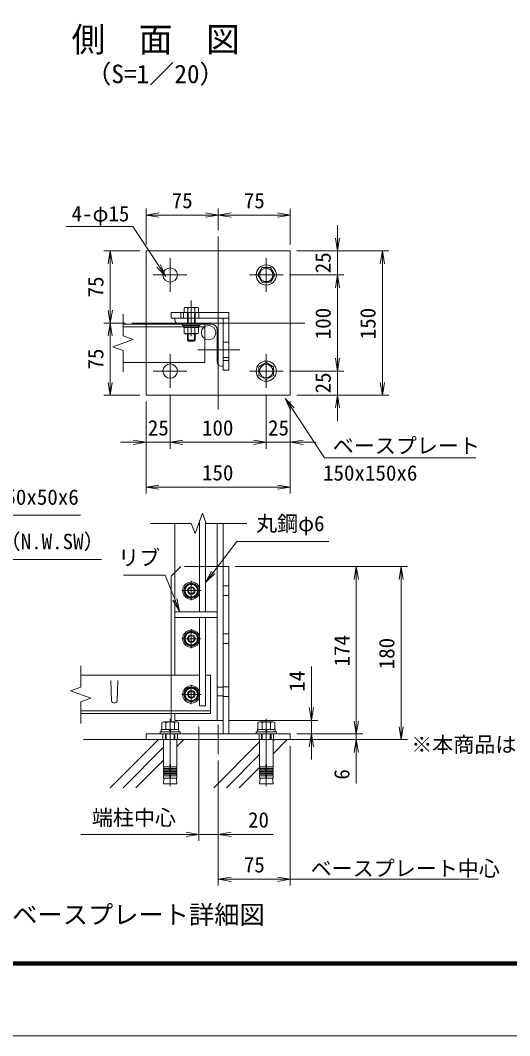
# Model space of a CAD drawing. Units: millimetres, scale not verified, with parts at other scales. Extents: x -4200 to 4200, y -2970 to 2970.
# Drawn here: x -46 to 1481, y -2970 to 198 of the extents above; entities that cross this region are included whole.
import ezdxf
from ezdxf.enums import TextEntityAlignment as Align

# ---------------------------------------------------------------- set-up
doc = ezdxf.new("R2010")
doc.units = ezdxf.units.MM
doc.header["$LTSCALE"] = 20
doc.linetypes.add('DASHED', pattern=[7.5, 6, -1.5])
doc.linetypes.add('USER1', pattern=[50.8, 31.75, -6.35, 6.35, -6.35])
for name, color, linetype, lineweight in [('0-0_D-TTL', 7, 'Continuous', 9), ('0-2_D-BMK', 2, 'USER1', 13), ('0-3_D-STR3', 3, 'Continuous', 13), ('0-4_D-STR1', 1, 'Continuous', 18), ('0-5_0', 7, 'Continuous', 9), ('0-6_vp-waku', 59, 'Continuous', 18), ('0-7_D-STR-DIM', 7, 'Continuous', 9), ('0-8_D-STR-TXT', 7, 'Continuous', 9), ('0-9_D-BGD', 7, 'Continuous', 9), ('0-A_D-DCR-HCH', 7, 'Continuous', 9)]:
    doc.layers.add(name, color=color, linetype=linetype, lineweight=lineweight)
doc.layers.add('0-1_D-TTL-TXT', color=7, linetype='Continuous')
doc.styles.add('ＭＳ ゴシック', font='')
doc.styles.get('ＭＳ ゴシック').set_extended_font_data('MS Gothic')

# ---------------------------------------------------------------- blocks, each defined once
blk = doc.blocks.new('M10-平')
at = {"layer": '0-5_0', "color": 3, "lineweight": 18}
blk.add_lwpolyline([(152.6, -88.1), (152.6, 88.1), (0, 176.2), (-152.6, 88.1), (-152.6, -88.1), (0, -176.2)], close=True, dxfattribs=at)
for radius in [210, 138.5]:
    blk.add_circle((0, 0), radius, dxfattribs=at)
blk = doc.blocks.new('_Open')
at = {"layer": '0-5_0'}
blk.add_line((-20, 3.33), (0, 0), dxfattribs=at)
blk.add_lwpolyline([(-20, -3.33), (0, 0), (-20, 0)], dxfattribs=at)
blk = doc.blocks.new('MLeader8')
at = {"layer": '0-8_D-STR-TXT'}
blk.add_line((391.3, -564.39), (407.74, -601.46), dxfattribs=at)
for points in [[(385.74, -568.05), (304.86, -445.27), (104.3, -445.27), (97.1, -445.27)], [(380.17, -571.72), (407.74, -601.46), (385.74, -568.05)]]:
    blk.add_lwpolyline(points, dxfattribs=at)
blk = doc.blocks.new('MLeader9')
at = {"layer": '0-8_D-STR-TXT'}
blk.add_line((797.12, -1018.51), (780.67, -981.44), dxfattribs=at)
for points in [[(808.26, -1011.17), (780.67, -981.44), (802.69, -1014.84)], [(802.69, -1014.84), (902.61, -1166.42), (1368.43, -1166.42), (1375.63, -1166.42)]]:
    blk.add_lwpolyline(points, dxfattribs=at)

msp = doc.modelspace()

# ---------------------------------------------------------------- linework, layer by layer
at = {"layer": '0-0_D-TTL', "color": 2, "lineweight": 18}
msp.add_lwpolyline([(-4200, 2970), (4200, 2970), (4200, -2970), (-4200, -2970)], close=True, dxfattribs=at)
at = {"layer": '0-0_D-TTL'}
for points in [[(-3930, 2750), (3930, 2750), (3930, -2750), (-3930, -2750)], [(-3927.5, 2747.5), (3927.5, 2747.5), (3927.5, -2747.5), (-3927.5, -2747.5)], [(-3925, 2745), (3925, 2745), (3925, -2745), (-3925, -2745)], [(-3922.5, 2742.5), (3922.5, 2742.5), (3922.5, -2742.5), (-3922.5, -2742.5)], [(-3920, 2740), (3920, 2740), (3920, -2740), (-3920, -2740)]]:
    msp.add_lwpolyline(points, close=True, dxfattribs=at)
at = {"layer": '0-2_D-BMK'}
for p, q in [((571.37, -1016.21), (571.37, -476.21)), ((421.37, -543.71), (421.37, -648.71)), ((721.37, -648.71), (721.37, -543.71)), ((473.87, -596.21), (368.87, -596.21)), ((773.87, -596.21), (668.87, -596.21)), ((487.37, -786.71), (487.37, -675.71)), ((301.37, -746.21), (841.37, -746.21)), ((421.37, -843.71), (421.37, -948.71)), ((507.66, -830.21), (638.87, -830.21)), ((721.37, -948.71), (721.37, -843.71)), ((368.87, -896.21), (473.87, -896.21)), ((668.87, -896.21), (773.87, -896.21)), ((487.37, -1551.12), (487.37, -1611.12)), ((517.37, -1581.12), (457.37, -1581.12)), ((487.37, -1701.12), (487.37, -1761.12)), ((517.37, -1731.12), (457.37, -1731.12)), ((487.37, -1875.11), (487.37, -1935.11)), ((517.37, -1905.12), (457.37, -1905.12)), ((421.37, -1981.04), (421.37, -2191.04)), ((721.37, -1981.04), (721.37, -2191.04)), ((571.37, -2091.12), (571.37, -1999.89))]:
    msp.add_line(p, q, dxfattribs=at)
at = {"layer": '0-3_D-STR3'}
for p, q in [((424.37, -731.21), (424.37, -713.21)), ((604.37, -713.21), (424.37, -713.21)), ((454.37, -731.21), (454.37, -713.21)), ((468.47, -697.31), (464.86, -699.4)), ((464.86, -713.21), (464.86, -699.4)), ((464.86, -713.21), (509.89, -713.21)), ((468.47, -697.31), (506.27, -697.31)), ((475.37, -713.21), (475.37, -749.21)), ((476.12, -713.21), (476.12, -699.4)), ((477.62, -713.21), (477.62, -749.21)), ((497.12, -713.21), (497.12, -749.21)), ((498.63, -713.21), (498.63, -699.4)), ((499.37, -713.21), (499.37, -749.21)), ((506.27, -697.31), (509.89, -699.4)), ((509.89, -713.21), (509.89, -699.4)), ((604.37, -893.21), (604.37, -713.21)), ((424.37, -731.21), (604.37, -731.21)), ((514.37, -754.01), (460.37, -754.01)), ((464.86, -760.01), (509.89, -760.01)), ((476.12, -760.01), (476.12, -777.34)), ((498.63, -760.01), (498.63, -777.34)), ((514.37, -749.21), (514.37, -754.01)), ((586.37, -731.21), (586.37, -893.21)), ((468.62, -779.51), (506.12, -779.51)), ((475.37, -779.51), (475.37, -799.61)), ((477.62, -779.51), (477.62, -801.86)), ((497.12, -779.51), (497.12, -801.86)), ((499.37, -779.51), (499.37, -799.61)), ((475.37, -799.61), (478.97, -803.21)), ((499.37, -799.61), (475.37, -799.61)), ((495.77, -803.21), (478.97, -803.21)), ((499.37, -799.61), (495.77, -803.21)), ((604.37, -863.21), (586.37, -863.21)), ((604.37, -893.21), (586.37, -893.21)), ((513.27, -1647.12), (513.27, -1363.79)), ((531.27, -1647.12), (531.27, -1364.65)), ((586.37, -2028.12), (586.37, -1506.12)), ((604.37, -1506.12), (586.37, -1506.12)), ((604.37, -2028.12), (604.37, -1506.12)), ((436.37, -1524.12), (424.37, -1536.12)), ((424.37, -1845.12), (424.37, -1536.12)), ((487.37, -1558.62), (467.87, -1569.85)), ((467.87, -1569.85), (467.87, -1592.4)), ((487.37, -1558.62), (506.87, -1569.85)), ((506.87, -1569.85), (506.87, -1592.4)), ((487.37, -1603.62), (467.87, -1592.4)), ((487.37, -1603.62), (506.87, -1592.4)), ((531.27, -1941.12), (531.27, -1665.12)), ((487.37, -1708.62), (467.87, -1719.85)), ((487.37, -1708.62), (506.87, -1719.85)), ((467.87, -1719.85), (467.87, -1742.4)), ((487.37, -1753.62), (467.87, -1742.4)), ((487.37, -1753.62), (506.87, -1742.4)), ((506.87, -1719.85), (506.87, -1742.4)), ((487.37, -1882.62), (467.87, -1893.84)), ((467.87, -1893.84), (467.87, -1916.39)), ((487.37, -1882.62), (506.87, -1893.84)), ((506.87, -1893.84), (506.87, -1916.39)), ((487.37, -1927.62), (467.87, -1916.39)), ((487.37, -1927.62), (506.87, -1916.39)), ((394.97, -2014.62), (394.97, -1993.02)), ((400.6, -1990.62), (441.47, -1990.62)), ((408.17, -1993.02), (408.17, -2014.62)), ((424.37, -1990.74), (424.37, -1965.12)), ((434.57, -1993.02), (434.57, -2014.62)), ((447.77, -2014.62), (447.77, -1993.02)), ((694.97, -2014.62), (694.97, -1993.02)), ((700.6, -1990.62), (741.47, -1990.62)), ((708.17, -1993.02), (708.17, -2014.62)), ((734.57, -1993.02), (734.57, -2014.62)), ((747.77, -2014.62), (747.77, -1993.02)), ((425.12, -2022.12), (417.62, -2014.62)), ((725.12, -2022.12), (717.62, -2014.62)), ((406.37, -2046.12), (406.37, -2028.12)), ((408.77, -2046.12), (408.77, -2028.12)), ((433.97, -2046.12), (433.97, -2028.12)), ((436.37, -2046.12), (436.37, -2028.12)), ((706.37, -2046.12), (706.37, -2028.12)), ((708.77, -2046.12), (708.77, -2028.12)), ((733.97, -2046.12), (733.97, -2028.12)), ((736.37, -2046.12), (736.37, -2028.12)), ((420.25, -2143.62), (399.75, -2143.62)), ((420.25, -2136.12), (400.37, -2136.12)), ((420.25, -2151.12), (400.37, -2151.12)), ((420.25, -2124.74), (420.25, -2166.12)), ((422.5, -2124.74), (422.5, -2166.12)), ((422.5, -2136.12), (442.37, -2136.12)), ((422.5, -2143.62), (442.37, -2143.62)), ((422.5, -2151.12), (442.37, -2151.12)), ((720.25, -2143.62), (699.75, -2143.62)), ((720.25, -2136.12), (700.37, -2136.12)), ((720.25, -2151.12), (700.37, -2151.12)), ((720.25, -2124.74), (720.25, -2166.12)), ((722.5, -2124.74), (722.5, -2166.12)), ((722.5, -2136.12), (742.37, -2136.12)), ((722.5, -2143.62), (742.37, -2143.62)), ((722.5, -2151.12), (742.37, -2151.12)), ((420.25, -2158.62), (400.37, -2158.62)), ((422.5, -2158.62), (442.37, -2158.62)), ((720.25, -2158.62), (700.37, -2158.62)), ((722.5, -2158.62), (742.37, -2158.62))]:
    msp.add_line(p, q, dxfattribs=at)
at = {"layer": '0-3_D-STR3', "linetype": 'DASHED'}
for p, q in [((463.37, -713.21), (463.37, -731.21)), ((511.37, -713.21), (511.37, -731.21)), ((604.37, -806.21), (586.37, -806.21)), ((604.37, -854.21), (586.37, -854.21)), ((454.37, -1506.12), (436.37, -1524.12)), ((586.37, -1506.12), (454.37, -1506.12)), ((604.37, -1566.12), (586.37, -1566.12)), ((604.37, -1596.12), (586.37, -1596.12)), ((604.37, -1716.12), (586.37, -1716.12)), ((604.37, -1746.12), (586.37, -1746.12)), ((424.37, -1965.12), (424.37, -1845.12)), ((604.37, -1881.12), (586.37, -1881.12)), ((604.37, -1911.12), (586.37, -1911.12)), ((398.87, -2046.12), (398.87, -2028.12)), ((398.87, -2046.12), (398.87, -2028.12)), ((443.87, -2046.12), (443.87, -2028.12)), ((443.87, -2046.12), (443.87, -2028.12)), ((698.87, -2046.12), (698.87, -2028.12)), ((698.87, -2046.12), (698.87, -2028.12)), ((743.87, -2046.12), (743.87, -2028.12)), ((743.87, -2046.12), (743.87, -2028.12))]:
    msp.add_line(p, q, dxfattribs=at)
at = {"layer": '0-3_D-STR3'}
for points in [[(346.37, -521.21), (796.37, -521.21), (796.37, -971.21), (346.37, -971.21)], [(510.47, -760.01), (510.47, -754.01), (464.27, -754.01), (464.27, -760.01)], [(389.87, -2022.12), (389.87, -2028.12), (452.87, -2028.12), (452.87, -2022.12)], [(689.87, -2022.12), (689.87, -2028.12), (752.87, -2028.12), (752.87, -2022.12)], [(796.37, -2046.12), (346.37, -2046.12), (346.37, -2028.12), (796.37, -2028.12)]]:
    msp.add_lwpolyline(points, close=True, dxfattribs=at)
for points in [[(514.37, -749.21), (460.37, -749.21), (460.37, -754.01)], [(464.86, -760.01), (464.86, -777.34), (468.62, -779.51)], [(509.89, -760.01), (509.89, -777.34), (506.12, -779.51)], [(531.27, -1941.12), (513.27, -1941.12), (513.27, -1665.12)], [(448.97, -2022.12), (448.97, -2014.62), (393.77, -2014.62), (393.77, -2022.12)], [(748.97, -2022.12), (748.97, -2014.62), (693.77, -2014.62), (693.77, -2022.12)], [(422.5, -2131.12), (442.37, -2131.12), (442.37, -2046.12), (400.37, -2046.12), (400.37, -2131.12), (420.25, -2131.12)], [(722.5, -2131.12), (742.37, -2131.12), (742.37, -2046.12), (700.37, -2046.12), (700.37, -2131.12), (720.25, -2131.12)], [(401.31, -2131.12), (400.37, -2136.12), (400.37, -2138.62), (420.25, -2138.62)], [(401.31, -2138.62), (400.37, -2143.62), (400.37, -2146.12), (420.25, -2146.12)], [(401.31, -2146.12), (400.37, -2151.12), (400.37, -2153.62), (420.25, -2153.62)], [(441.44, -2153.62), (442.37, -2158.62), (442.37, -2166.12), (400.37, -2166.12), (400.37, -2158.62), (401.31, -2153.62)], [(441.44, -2131.12), (442.37, -2136.12), (442.37, -2138.62), (422.5, -2138.62)], [(441.44, -2138.62), (442.37, -2143.62), (442.37, -2146.12), (422.5, -2146.12)], [(441.44, -2146.12), (442.37, -2151.12), (442.37, -2153.62), (422.5, -2153.62)], [(701.31, -2131.12), (700.37, -2136.12), (700.37, -2138.62), (720.25, -2138.62)], [(701.31, -2138.62), (700.37, -2143.62), (700.37, -2146.12), (720.25, -2146.12)], [(701.31, -2146.12), (700.37, -2151.12), (700.37, -2153.62), (720.25, -2153.62)], [(741.44, -2153.62), (742.37, -2158.62), (742.37, -2166.12), (700.37, -2166.12), (700.37, -2158.62), (701.31, -2153.62)], [(741.44, -2131.12), (742.37, -2136.12), (742.37, -2138.62), (722.5, -2138.62)], [(741.44, -2138.62), (742.37, -2143.62), (742.37, -2146.12), (722.5, -2146.12)], [(741.44, -2146.12), (742.37, -2151.12), (742.37, -2153.62), (722.5, -2153.62)], [(440.8, -2166.12), (442.37, -2184.12), (400.37, -2184.12), (401.95, -2166.12)], [(442.37, -2166.12), (422.31, -2166.12), (400.37, -2166.12)], [(740.8, -2166.12), (742.37, -2184.12), (700.37, -2184.12), (701.95, -2166.12)], [(742.37, -2166.12), (722.31, -2166.12), (700.37, -2166.12)]]:
    msp.add_lwpolyline(points, dxfattribs=at)
for centre, radius in [((421.37, -596.21), 22.5), ((541.37, -776.21), 22.5), ((421.37, -896.21), 22.5), ((487.37, -1581.12), 23.1), ((487.37, -1581.12), 19.5), ((487.37, -1581.12), 12), ((487.37, -1581.12), 9), ((487.37, -1731.12), 23.1), ((487.37, -1731.12), 19.5), ((487.37, -1731.12), 12), ((487.37, -1731.12), 9), ((487.37, -1905.12), 23.1), ((487.37, -1905.12), 19.5), ((487.37, -1905.12), 12), ((487.37, -1905.12), 9)]:
    msp.add_circle(centre, radius, dxfattribs=at)
for centre, radius, start, end in [((470.49, -707.62), 9.97, 55.61585, 124.38415), ((487.37, -734.91), 37.26, 72.4121, 107.5879), ((504.26, -707.62), 9.97, 55.61585, 124.38415), ((470.49, -769.11), 9.97, 235.61585, 304.38416), ((487.37, -741.82), 37.26, 252.4121, 287.5879), ((504.26, -769.11), 9.97, 235.61586, 304.38414), ((487.37, -1581.12), 27, 16.41624, 343.58376), ((487.37, -1731.12), 27, 16.41624, 343.58376), ((487.37, -1905.12), 27, 16.41624, 343.58376), ((401.57, -2000.69), 10.12, 49.3117, 130.6883), ((421.37, -2028.12), 37.5, 69.39031, 110.60969), ((441.17, -2000.87), 10.26, 49.96723, 130.03277), ((701.57, -2000.69), 10.12, 49.3117, 130.6883), ((721.37, -2028.12), 37.5, 69.39031, 110.60969), ((741.17, -2000.87), 10.26, 49.96723, 130.03277), ((421.37, -2124.74), 1.12, 0, 180), ((721.37, -2124.74), 1.12, 0, 180)]:
    msp.add_arc(centre, radius, start, end, dxfattribs=at)
at = {"layer": '0-4_D-STR1'}
for p, q in [((436.37, -735.71), (436.37, -731.21)), ((548.87, -749.21), (449.87, -749.21)), ((568.37, -867.71), (568.37, -768.71)), ((586.37, -881.21), (581.87, -881.21)), ((436.37, -1371.21), (436.37, -1845.12)), ((568.37, -1986.12), (568.37, -1371.21)), ((586.37, -1986.12), (586.37, -1371.21)), ((436.37, -1647.12), (568.37, -1647.12)), ((436.37, -1665.12), (568.37, -1665.12)), ((142.54, -1882.42), (142.54, -1815.51)), ((142.54, -1845.12), (513.27, -1845.12)), ((238.37, -1925.73), (236.12, -1861.23)), ((256.37, -1925.73), (258.62, -1861.23)), ((531.27, -1845.12), (547.37, -1845.12)), ((547.37, -1965.12), (547.37, -1845.12)), ((142.54, -1995.51), (142.54, -1928.6)), ((142.54, -1956.12), (547.37, -1956.12)), ((142.54, -1965.12), (547.37, -1965.12)), ((436.37, -1965.12), (436.37, -1986.12)), ((586.37, -1986.12), (436.37, -1986.12))]:
    msp.add_line(p, q, dxfattribs=at)
at = {"layer": '0-4_D-STR1', "linetype": 'DASHED'}
for p, q in [((568.37, -1882.62), (586.37, -1882.62)), ((568.37, -1909.62), (586.37, -1909.62))]:
    msp.add_line(p, q, dxfattribs=at)
at = {"layer": '0-4_D-STR1'}
for points in [[(436.37, -731.21), (586.37, -731.21), (586.37, -881.21)], [(142.54, -1928.6), (174.25, -1917.05), (110.82, -1893.97), (142.54, -1882.42)]]:
    msp.add_lwpolyline(points, dxfattribs=at)
for centre, radius, start, end in [((449.87, -735.71), 13.5, 180, 270), ((548.87, -768.71), 19.5, 360, 90), ((581.87, -867.71), 13.5, 180, 270), ((247.37, -1921.98), 9.75, 202.61986, 337.38014)]:
    msp.add_arc(centre, radius, start, end, dxfattribs=at)
at = {"layer": '0-6_vp-waku'}
for p, q in [((274.54, -718.82), (274.54, -785.73)), ((274.54, -749.21), (529.37, -749.21)), ((274.54, -758.21), (529.37, -758.21)), ((529.37, -749.21), (529.37, -869.21)), ((242.82, -820.36), (274.54, -831.9)), ((274.54, -831.91), (274.54, -898.82)), ((274.54, -869.21), (529.37, -869.21))]:
    msp.add_line(p, q, dxfattribs=at)
msp.add_lwpolyline([(274.54, -785.73), (306.25, -797.28), (242.82, -820.36)], dxfattribs=at)
at = {"layer": '0-7_D-STR-DIM'}
for p, q in [((346.37, -501.21), (346.37, -389.04)), ((386.37, -409.04), (531.37, -409.04)), ((571.37, -456.21), (571.37, -389.04)), ((571.37, -456.21), (571.37, -389.34)), ((611.37, -409.34), (756.37, -409.34)), ((796.37, -501.21), (796.37, -389.34)), ((943.55, -481.21), (943.55, -441.21)), ((326.37, -521.21), (214.35, -521.21)), ((816.37, -521.21), (1103.55, -521.21)), ((816.37, -521.21), (963.55, -521.21)), ((943.55, -596.21), (943.55, -521.21)), ((234.35, -706.21), (234.35, -561.21)), ((1083.55, -561.21), (1083.55, -931.21)), ((793.87, -596.21), (963.55, -596.21)), ((793.87, -596.21), (963.55, -596.21)), ((943.55, -856.21), (943.55, -636.21)), ((943.55, -636.21), (943.55, -676.21)), ((281.37, -746.21), (214.2, -746.21)), ((281.37, -746.21), (214.35, -746.21)), ((234.2, -786.21), (234.2, -931.21)), ((943.55, -856.21), (943.55, -816.21)), ((793.87, -896.21), (963.55, -896.21)), ((793.87, -896.21), (963.55, -896.21)), ((943.55, -896.21), (943.55, -971.21)), ((326.37, -971.21), (214.2, -971.21)), ((421.37, -968.71), (421.37, -1138.38)), ((421.37, -968.71), (421.37, -1138.38)), ((721.37, -968.71), (721.37, -1138.38)), ((721.37, -968.71), (721.37, -1138.38)), ((816.37, -971.21), (1103.55, -971.21)), ((816.37, -971.21), (963.55, -971.21)), ((346.37, -991.21), (346.37, -1278.38)), ((346.37, -991.21), (346.37, -1138.38)), ((796.37, -991.21), (796.37, -1278.38)), ((796.37, -991.21), (796.37, -1138.38)), ((943.55, -1011.21), (943.55, -1051.21)), ((306.37, -1118.38), (266.37, -1118.38)), ((421.37, -1118.38), (346.37, -1118.38)), ((461.37, -1118.38), (681.37, -1118.38)), ((461.37, -1118.38), (501.37, -1118.38)), ((681.37, -1118.38), (641.37, -1118.38)), ((721.37, -1118.38), (796.37, -1118.38)), ((836.37, -1118.38), (876.37, -1118.38)), ((756.37, -1258.38), (386.37, -1258.38)), ((522.12, -1339.5), (499.03, -1402.92)), ((533.66, -1371.21), (522.12, -1339.5)), ((360.57, -1371.21), (487.49, -1371.21)), ((499.03, -1402.92), (487.49, -1371.21)), ((533.66, -1371.21), (660.57, -1371.21)), ((624.37, -1506.12), (1022.25, -1506.12)), ((624.37, -1506.12), (1162.25, -1506.12)), ((1002.25, -1546.12), (1002.25, -1988.12)), ((1142.25, -1546.12), (1142.25, -2006.12)), ((862.25, -1946.12), (862.25, -1817.77)), ((1002.25, -1988.12), (1002.25, -1948.12)), ((606.37, -1986.12), (882.25, -1986.12)), ((862.25, -2028.12), (862.25, -1986.12)), ((511.37, -2006.12), (511.37, -2361.78)), ((511.37, -2006.12), (511.37, -2361.78)), ((744.37, -2046.12), (1162.25, -2046.12)), ((816.37, -2028.12), (1022.25, -2028.12)), ((816.37, -2028.12), (1022.25, -2028.12)), ((816.37, -2028.12), (882.25, -2028.12)), ((816.37, -2046.12), (1022.25, -2046.12)), ((1002.25, -2028.12), (1002.25, -2046.12)), ((796.37, -2066.12), (796.37, -2501.78)), ((862.25, -2068.12), (862.25, -2108.12)), ((1002.25, -2086.12), (1002.25, -2183.5)), ((571.37, -2111.12), (571.37, -2361.78)), ((571.37, -2111.12), (571.37, -2501.78)), ((471.37, -2341.78), (142.54, -2341.78)), ((471.37, -2341.78), (431.37, -2341.78)), ((511.37, -2341.78), (571.37, -2341.78)), ((611.37, -2341.78), (742.76, -2341.78)), ((756.37, -2481.78), (611.37, -2481.78)), ((1383.32, -2481.78), (796.37, -2481.78))]:
    msp.add_line(p, q, dxfattribs=at)
at = {"layer": '0-8_D-STR-TXT'}
for points in [[(141.23, -1345.63), (-294.1, -1345.63), (-413.87, -1450.96)], [(916.24, -1428.13), (629.02, -1428.13), (532.49, -1554.27)], [(207.29, -1484.16), (-337.99, -1484.16), (-501.4, -1568.21)], [(276.33, -1533.03), (406.35, -1533.03), (450.21, -1643.86)]]:
    msp.add_lwpolyline(points, dxfattribs=at)
at = {"layer": '0-9_D-BGD'}
msp.add_line((151.37, -2046.12), (1013.19, -2046.12), dxfattribs=at)
at = {"layer": '0-A_D-DCR-HCH'}
for p, q in [((234.65, -2196.12), (384.64, -2046.12)), ((442.37, -2067.94), (464.19, -2046.12)), ((557.39, -2196.12), (700.37, -2053.14)), ((742.37, -2090.69), (786.94, -2046.12)), ((742.37, -2050.91), (747.17, -2046.12)), ((274.42, -2196.12), (400.37, -2070.16)), ((314.19, -2196.12), (400.37, -2109.94)), ((597.17, -2196.12), (700.37, -2092.91)), ((636.94, -2196.12), (701.94, -2131.12))]:
    msp.add_line(p, q, dxfattribs=at)

# ---------------------------------------------------------------- block references
at = {"layer": '0-3_D-STR3', "yscale": 0.15}
for p, xscale, rotation in [((721.37, -596.21), 0.15, 30), ((721.37, -896.21), -0.15, 60)]:
    msp.add_blockref('M10-平', p, dxfattribs=dict(at, xscale=xscale, rotation=rotation))
at = {"layer": '0-7_D-STR-DIM', "xscale": 2, "yscale": 2}
for p, rotation in [((346.37, -409.04), 180), ((571.37, -409.34), 180), ((943.55, -521.21), 270), ((234.35, -521.21), 90), ((1083.55, -521.21), 90), ((943.55, -596.21), 90), ((943.55, -596.21), 90), ((234.35, -746.21), 270), ((234.2, -746.21), 90), ((943.55, -896.21), 270), ((943.55, -896.21), 270), ((234.2, -971.21), 270), ((1083.55, -971.21), 270), ((943.55, -971.21), 90), ((421.37, -1118.38), 180), ((421.37, -1118.38), 180), ((796.37, -1118.38), 180), ((346.37, -1258.38), 180), ((1002.25, -1506.12), 90), ((1142.25, -1506.12), 90), ((862.25, -1986.12), 270), ((1002.25, -2028.12), 270), ((1002.25, -2028.12), 270), ((1142.25, -2046.12), 270), ((862.25, -2028.12), 90), ((1002.25, -2046.12), 90), ((571.37, -2341.78), 180), ((571.37, -2481.78), 180)]:
    msp.add_blockref('_Open', p, dxfattribs=dict(at, rotation=rotation))
for p in [(571.37, -409.04), (796.37, -409.34), (346.37, -1118.38), (721.37, -1118.38), (721.37, -1118.38), (796.37, -1258.38), (511.37, -2341.78), (511.37, -2341.78), (796.37, -2481.78)]:
    msp.add_blockref('_Open', p, dxfattribs=at)
at = {"layer": '0-8_D-STR-TXT'}
for name in ['MLeader8', 'MLeader9']:
    msp.add_blockref(name, (0, 0), dxfattribs=at)
at = {"layer": '0-8_D-STR-TXT', "xscale": 2, "yscale": 2}
for p, rotation in [((531.27, -1555.85), 232.57397), ((450.95, -1645.72), 291.591)]:
    msp.add_blockref('_Open', p, dxfattribs=dict(at, rotation=rotation))

# ---------------------------------------------------------------- texts
at = {"layer": '0-1_D-TTL-TXT', "style": 'ＭＳ ゴシック'}
for s, height, p in [('側\u3000面\u3000図', 76.98, (113.59, 76.98)), ('（S=1／20）', 57.77, (159.07, -15)), ('左端柱後付ベースプレート詳細図', 57.77, (-465.5, -2638.6))]:
    msp.add_text(s, height=height, dxfattribs=at).set_placement(p, align=Align.BOTTOM_LEFT)
at = {"layer": '0-7_D-STR-DIM', "style": 'ＭＳ ゴシック'}
for s, p in [('75', (426.27, -402.29)), ('75', (651.27, -402.6)), ('25', (351.77, -1111.63)), ('100', (520.72, -1111.63)), ('25', (726.77, -1111.63)), ('150', (520.72, -1251.63)), ('端柱中心', (177.11, -2327.92)), ('20', (664.32, -2335.03)), ('75', (651.27, -2475.03))]:
    msp.add_text(s, height=48.09, dxfattribs=at).set_placement(p, align=Align.BOTTOM_LEFT)
for s, p in [('25', (936.8, -590.81)), ('75', (227.61, -666.31)), ('100', (936.8, -796.86)), ('150', (1076.8, -796.86)), ('75', (227.45, -891.31)), ('25', (936.8, -965.81)), ('174', (995.5, -1817.89)), ('180', (1135.5, -1826.77)), ('14', (855.5, -1896.47)), ('6', (995.5, -2171.03))]:
    msp.add_text(s, height=48.09, rotation=90, dxfattribs=at).set_placement(p, align=Align.BOTTOM_LEFT)
at = {"layer": '0-8_D-STR-TXT', "style": 'ＭＳ ゴシック'}
for s, p in [('4-φ15', (113.71, -443.48)), ('ベースプレート', (928.82, -1167.52)), ('150x150x6 ', (898.43, -1252.41)), ('端柱 L50x50x6', (-289.3, -1327.76)), ('丸鋼φ6', (689.61, -1410.26)), ('3-M8x30（N.W.SW）', (-339.59, -1466.3)), ('リブ', (258.96, -1517.02)), ('※本商品はGLへの設置を基準としております。他の条件でご使用の際は別途ご相談ください。', (1173.69, -2099.91)), ('ベースプレート中心', (859.69, -2486.48))]:
    msp.add_text(s, height=48.09, dxfattribs=at).set_placement(p, align=Align.BOTTOM_LEFT)

doc.saveas('drawing.dxf')
